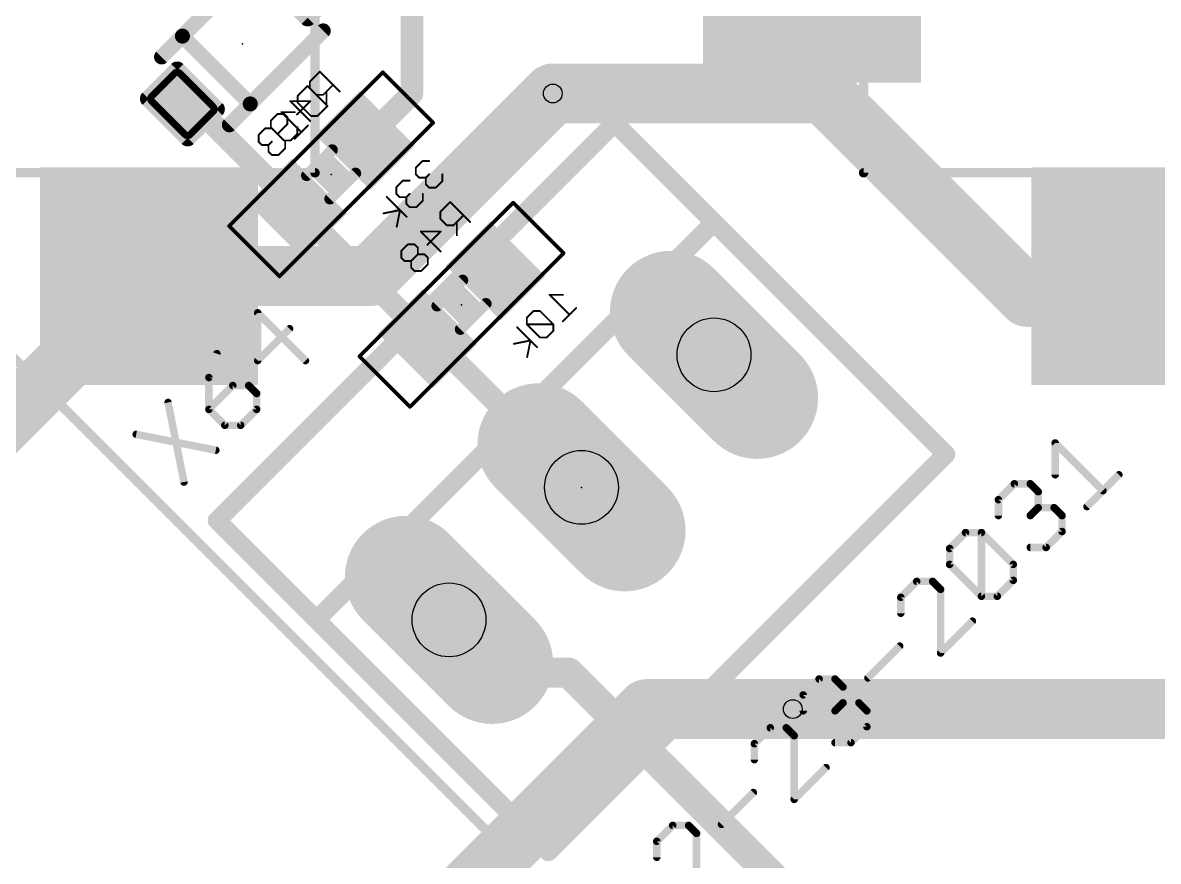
# Model space of a CAD drawing. Extents: x -76 to 580, y -41 to 95.
# Drawn here: x 352.59 to 367.98, y 9.11 to 20.48 of the extents above; entities that cross this region are included whole.
import ezdxf

# ---------------------------------------------------------------- set-up
doc = ezdxf.new("R2010")
doc.units = 0
for name, color, linetype in [('1', 22, 'CONTINUOUS'), ('16', 175, 'CONTINUOUS'), ('17', 82, 'CONTINUOUS'), ('18', 82, 'CONTINUOUS'), ('21', 32, 'CONTINUOUS'), ('23', 7, 'CONTINUOUS'), ('24', 7, 'CONTINUOUS'), ('25', 253, 'CONTINUOUS'), ('26', 253, 'CONTINUOUS'), ('27', 253, 'CONTINUOUS'), ('28', 253, 'CONTINUOUS'), ('29', 253, 'CONTINUOUS'), ('30', 253, 'CONTINUOUS'), ('31', 253, 'CONTINUOUS'), ('32', 253, 'CONTINUOUS'), ('36', 253, 'CONTINUOUS'), ('40', 175, 'CONTINUOUS'), ('44', 253, 'CONTINUOUS'), ('51', 53, 'CONTINUOUS'), ('52', 253, 'CONTINUOUS')]:
    doc.layers.add(name, color=color, linetype=linetype)

# ---------------------------------------------------------------- blocks, each defined once
blk = doc.blocks.new('RECT100800X132800R30')
at = {"const_width": 0.0945}
blk.add_lwpolyline([(0.2677, -0.3205), (0.2677, 0.3205, 0.4142), (0.2205, 0.3678), (-0.2205, 0.3678, 0.4142), (-0.2677, 0.3205), (-0.2677, -0.3205, 0.4142), (-0.2205, -0.3678), (0.2205, -0.3678, 0.4142)], format="xyb", close=True, dxfattribs=at)
blk.add_solid([(-0.2441, -0.3441), (0.2441, -0.3441), (-0.2441, 0.3441), (0.2441, 0.3441)])
blk = doc.blocks.new('RECT125184X157184R30')
at = {"const_width": 0.1174}
blk.add_lwpolyline([(0.3325, -0.3738), (0.3325, 0.3738, 0.4142), (0.2738, 0.4325), (-0.2738, 0.4325, 0.4142), (-0.3325, 0.3738), (-0.3325, -0.3738, 0.4142), (-0.2738, -0.4325), (0.2738, -0.4325, 0.4142)], format="xyb", close=True, dxfattribs=at)
blk.add_solid([(-0.2992, -0.3992), (0.2992, -0.3992), (-0.2992, 0.3992), (0.2992, 0.3992)])
blk = doc.blocks.new('RECT')
blk.add_solid([(-0.5, -0.5), (0.5, -0.5), (-0.5, 0.5), (0.5, 0.5)])
blk = doc.blocks.new('LONGP100')
at = {"const_width": 1}
blk.add_lwpolyline([(-0.5, 0), (0.5, 0)], dxfattribs=at)
at = {"const_width": 0.5}
for points in [[(-0.5, 0.25, 1), (-0.5, -0.25)], [(0.5, -0.25, 1), (0.5, 0.25)]]:
    blk.add_lwpolyline(points, format="xyb", dxfattribs=at)
blk = doc.blocks.new('ROUNDV')
at = {"const_width": 0.5}
blk.add_lwpolyline([(0, -0.25, 1), (0, 0.25, 1), (0, -0.25)], format="xyb", dxfattribs=at)

msp = doc.modelspace()

# ---------------------------------------------------------------- linework, layer by layer
at = {"layer": '1', "const_width": 0.8128}
for points in [[(359.7759, 19.5161), (357.3009, 17.0411)], [(354.3034, 17.0135), (351.927, 14.6371)], [(357.3009, 17.0411), (354.3034, 17.0411)], [(354.3034, 17.0411), (354.3034, 17.0135)], [(361.0487, 11.1723), (356.4525, 6.5761)], [(363.0286, 11.1723), (361.0487, 11.1723)]]:
    msp.add_lwpolyline(points, dxfattribs=at)
at = {"layer": '1', "const_width": 0.4064}
for points in [[(359.9196, 19.3725, 1), (359.6322, 19.6598)], [(354.3034, 17.2443, 1), (354.3034, 16.8379)], [(354.5066, 17.0411, 1), (354.1002, 17.0411)], [(354.4471, 16.8698, 1), (354.1597, 17.1571)], [(357.3009, 16.8379, 1), (357.3009, 17.2443)], [(357.1572, 17.1848, 1), (357.4446, 16.8974)], [(354.1002, 17.0135, 1), (354.5066, 17.0135)], [(361.0487, 11.3755, 1), (361.0487, 10.9691)], [(361.1924, 11.0286, 1), (360.905, 11.316)], [(363.0286, 10.9691, 1), (363.0286, 11.3755)]]:
    msp.add_lwpolyline(points, format="xyb", dxfattribs=at)
at = {"layer": '16'}
for points, const_width in [([(357.8667, 19.5161), (357.8667, 21.8496)], 0.3048), ([(363.4529, 19.5161), (359.7759, 19.5161)], 0.8128), ([(366.2106, 16.7584), (363.4529, 19.5161)], 0.8128), ([(357.2303, 18.8798), (357.8667, 19.5161)], 0.3048), ([(354.8969, 19.3747), (354.7555, 19.3747)], 0.3048), ([(356.3111, 17.9605), (354.8969, 19.3747)], 0.3048), ([(358.0789, 16.1927), (356.3111, 17.9605)], 0.3048), ([(370.1704, 16.7584), (366.2106, 16.7584)], 0.8128), ([(358.1496, 16.1927), (358.0789, 16.1927)], 0.3048), ([(360.1648, 14.1775), (358.1496, 16.1927)], 0.3048), ([(358.5668, 12.3814), (358.3688, 12.3814)], 0.4064), ([(359.281, 11.6673), (358.5668, 12.3814)], 0.4064), ([(359.9881, 11.6673), (359.281, 11.6673)], 0.4064), ([(365.7156, 5.9397), (359.9881, 11.6673)], 0.4064), ([(368.9683, 11.1723), (363.0286, 11.1723)], 0.8128)]:
    msp.add_lwpolyline(points, dxfattribs=dict(at, const_width=const_width))
for points, const_width in [([(359.7759, 19.7193, 1), (359.7759, 19.3129)], 0.4064), ([(363.5966, 19.6598, 1), (363.3092, 19.3725)], 0.4064), ([(363.4529, 19.3129, 1), (363.4529, 19.7193)], 0.4064), ([(357.7905, 19.5161, 1), (357.9429, 19.5161)], 0.1524), ([(357.9206, 19.4623, 1), (357.8129, 19.57)], 0.1524), ([(354.7555, 19.4509, 1), (354.7555, 19.2985)], 0.1524), ([(354.9508, 19.4286, 1), (354.843, 19.3208)], 0.1524), ([(354.8969, 19.2985, 1), (354.8969, 19.4509)], 0.1524), ([(357.1765, 18.9336, 1), (357.2842, 18.8259)], 0.1524), ([(356.365, 18.0144, 1), (356.2572, 17.9066)], 0.1524), ([(356.2572, 17.9066, 1), (356.365, 18.0144)], 0.1524), ([(366.2106, 16.9616, 1), (366.2106, 16.5552)], 0.4064), ([(366.0669, 16.6147, 1), (366.3543, 16.9021)], 0.4064), ([(358.0789, 16.2689, 1), (358.0789, 16.1165)], 0.1524), ([(358.025, 16.1389, 1), (358.1328, 16.2466)], 0.1524), ([(358.2035, 16.2466, 1), (358.0957, 16.1389)], 0.1524), ([(358.1496, 16.1165, 1), (358.1496, 16.2689)], 0.1524), ([(360.111, 14.1236, 1), (360.2187, 14.2314)], 0.1524), ([(358.3688, 12.483, 1), (358.3688, 12.2798)], 0.2032), ([(358.6386, 12.4533, 1), (358.4949, 12.3096)], 0.2032), ([(358.5668, 12.2798, 1), (358.5668, 12.483)], 0.2032), ([(359.281, 11.7689, 1), (359.281, 11.5657)], 0.2032), ([(360.0599, 11.7391, 1), (359.9162, 11.5954)], 0.2032), ([(359.9881, 11.5657, 1), (359.9881, 11.7689)], 0.2032), ([(359.2091, 11.5954, 1), (359.3528, 11.7391)], 0.2032), ([(363.0286, 11.3755, 1), (363.0286, 10.9691)], 0.4064)]:
    msp.add_lwpolyline(points, format="xyb", dxfattribs=dict(at, const_width=const_width))
at = {"layer": '21', "const_width": 0.254}
for points in [[(355.2257, 13.7285), (360.6139, 19.1166)], [(360.6139, 19.1166), (361.9609, 17.7696)], [(356.5727, 12.3814), (361.9609, 17.7696)], [(361.9609, 17.7696), (365.104, 14.6265)], [(365.104, 14.6265), (359.7158, 9.2383)], [(356.5727, 12.3814), (355.2257, 13.7285)], [(359.7158, 9.2383), (356.5727, 12.3814)]]:
    msp.add_lwpolyline(points, dxfattribs=at)
at = {"layer": '21', "const_width": 0.127}
for points in [[(360.6588, 19.1615, 1), (360.5689, 19.0717)], [(360.6588, 19.0717, 1), (360.5689, 19.1615)], [(362.0058, 17.8145, 1), (361.916, 17.7247)], [(362.0058, 17.7247, 1), (361.916, 17.8145)], [(361.916, 17.7247, 1), (362.0058, 17.8145)], [(365.1489, 14.5816, 1), (365.0591, 14.6714)], [(365.0591, 14.5816, 1), (365.1489, 14.6714)], [(355.2706, 13.7734, 1), (355.1808, 13.6836)], [(355.1808, 13.7734, 1), (355.2706, 13.6836)], [(356.6176, 12.4263, 1), (356.5278, 12.3365)], [(356.5278, 12.4263, 1), (356.6176, 12.3365)], [(356.5278, 12.3365, 1), (356.6176, 12.4263)], [(359.6709, 9.2832, 1), (359.7607, 9.1934)], [(359.6709, 9.1934, 1), (359.7607, 9.2832)]]:
    msp.add_lwpolyline(points, format="xyb", dxfattribs=at)
at = {"layer": '23'}
msp.add_point((360.1648, 14.1775), dxfattribs=at)
at = {"layer": '24'}
for p in [(355.5686, 20.1879), (356.7707, 18.4201), (358.5385, 16.6524)]:
    msp.add_point(p, dxfattribs=at)
at = {"layer": '25', "const_width": 0.1016}
for points in [[(356.4233, 15.8959), (355.7761, 16.543)], [(355.7761, 16.543), (355.7761, 15.8959)], [(355.7761, 15.8959), (356.2076, 16.3273)], [(355.2225, 15.9894), (355.1146, 15.6658)], [(355.1146, 15.6658), (355.1146, 15.2344)], [(355.4382, 15.558), (355.1146, 15.2344)], [(355.6539, 15.558), (355.4382, 15.558)], [(355.7618, 15.4501), (355.6539, 15.558)], [(355.7618, 15.2344), (355.7618, 15.4501)], [(354.561, 15.3279), (354.7767, 14.2493)], [(355.1146, 15.2344), (355.3303, 15.0187)], [(355.546, 15.0187), (355.7618, 15.2344)], [(354.1295, 14.8965), (355.2081, 14.6808)], [(355.3303, 15.0187), (355.546, 15.0187)]]:
    msp.add_lwpolyline(points, dxfattribs=at)
at = {"layer": '25', "const_width": 0.0508}
for points in [[(355.8015, 16.543, 1), (355.7507, 16.543)], [(355.7941, 16.561, 1), (355.7582, 16.5251)], [(356.2255, 16.3094, 1), (356.1896, 16.3453)], [(355.2466, 15.9814, 1), (355.1984, 15.9974)], [(355.7507, 15.8959, 1), (355.8015, 15.8959)], [(355.7582, 15.9139, 1), (355.7941, 15.878)], [(356.4053, 15.878, 1), (356.4412, 15.9139)], [(355.14, 15.6658, 1), (355.0892, 15.6658)], [(355.0905, 15.6739, 1), (355.1387, 15.6578)], [(355.4382, 15.5834, 1), (355.4382, 15.5326)], [(355.4562, 15.54, 1), (355.4202, 15.5759)], [(355.6719, 15.5759, 1), (355.6359, 15.54)], [(355.6539, 15.5326, 1), (355.6539, 15.5834)], [(355.7872, 15.4501, 1), (355.7364, 15.4501)], [(355.7438, 15.4322, 1), (355.7797, 15.4681)], [(354.5859, 15.3329, 1), (354.5361, 15.3229)], [(355.1326, 15.2524, 1), (355.0967, 15.2164)], [(355.0967, 15.2524, 1), (355.1326, 15.2164)], [(355.0892, 15.2344, 1), (355.14, 15.2344)], [(355.7364, 15.2344, 1), (355.7872, 15.2344)], [(355.7797, 15.2164, 1), (355.7438, 15.2524)], [(354.1345, 14.9214, 1), (354.1246, 14.8716)], [(355.3303, 15.0441, 1), (355.3303, 14.9933)], [(355.3124, 15.0007, 1), (355.3483, 15.0367)], [(355.5281, 15.0367, 1), (355.564, 15.0007)], [(355.546, 14.9933, 1), (355.546, 15.0441)], [(355.2031, 14.6558, 1), (355.2131, 14.7057)], [(354.7518, 14.2443, 1), (354.8016, 14.2543)]]:
    msp.add_lwpolyline(points, format="xyb", dxfattribs=at)
at = {"layer": '26', "const_width": 0.0254}
for points in [[(356.6178, 19.8123), (356.483, 19.6775)], [(356.8875, 19.5427), (356.6178, 19.8123)], [(356.3172, 19.4821), (356.452, 19.6169)], [(356.452, 19.6169), (356.7217, 19.3473)], [(356.483, 19.6775), (356.483, 19.5876)], [(356.483, 19.5876), (356.5729, 19.4977)], [(356.6628, 19.4977), (356.7976, 19.6325)], [(356.7077, 19.5427), (356.7077, 19.3629)], [(356.4881, 19.1432), (356.2184, 19.4129)], [(356.2184, 19.4129), (356.4881, 19.4129)], [(356.4881, 19.4129), (356.3083, 19.2331)], [(356.3172, 19.3922), (356.3172, 19.4821)], [(356.497, 19.2125), (356.3172, 19.3922)], [(356.5729, 19.4977), (356.6628, 19.4977)], [(355.9538, 19.1483), (356.0437, 19.2381)], [(356.0437, 19.2381), (356.1336, 19.2381)], [(356.2773, 19.2625), (356.0976, 19.2625)], [(356.0976, 19.2625), (356.3672, 18.9928)], [(356.1336, 19.2381), (356.1785, 19.1932)], [(356.7217, 19.3473), (356.5869, 19.2125)], [(355.9538, 19.0584), (355.9538, 19.1483)], [(356.1785, 19.1033), (356.0437, 18.9685)], [(356.1785, 19.1932), (356.1785, 19.1033)], [(356.4571, 19.0827), (356.2773, 18.9029)], [(356.5869, 19.2125), (356.497, 19.2125)], [(355.8779, 19.0428), (355.788, 18.9529)], [(355.788, 18.9529), (355.788, 18.863)], [(355.9678, 19.0428), (355.8779, 19.0428)], [(356.1336, 18.8786), (355.9538, 19.0584)], [(356.3133, 18.9685), (356.2235, 18.8786)], [(356.3133, 19.0584), (356.3133, 18.9685)], [(355.788, 18.863), (355.833, 18.8181)], [(355.833, 18.8181), (355.9228, 18.8181)], [(355.9228, 18.8181), (355.9678, 18.863)], [(355.9228, 18.8181), (355.9228, 18.7282)], [(356.0577, 18.6833), (356.1475, 18.7731)], [(356.2235, 18.8786), (356.1336, 18.8786)], [(356.1475, 18.7731), (356.1475, 18.863)], [(355.9228, 18.7282), (355.9678, 18.6833)], [(355.9678, 18.6833), (356.0577, 18.6833)], [(358.3856, 18.0445), (358.2508, 17.9097)], [(358.6552, 17.7749), (358.3856, 18.0445)], [(358.2508, 17.9097), (358.2508, 17.8198)], [(358.4305, 17.73), (358.5654, 17.8648)], [(358.2508, 17.8198), (358.3407, 17.73)], [(358.3407, 17.73), (358.4305, 17.73)], [(358.4755, 17.7749), (358.4755, 17.5951)], [(358.2558, 17.3755), (357.9862, 17.6451)], [(357.9862, 17.6451), (358.2558, 17.6451)], [(358.2558, 17.6451), (358.0761, 17.4653)], [(357.8115, 17.4704), (357.7216, 17.3805)], [(357.7216, 17.3805), (357.7216, 17.2906)], [(357.9013, 17.4704), (357.8115, 17.4704)], [(357.9463, 17.4254), (357.9013, 17.4704)], [(357.9463, 17.3356), (357.9463, 17.4254)], [(357.7216, 17.2906), (357.7665, 17.2457)], [(357.7665, 17.2457), (357.8564, 17.2457)], [(357.9463, 17.3356), (357.8564, 17.2457)], [(357.8564, 17.2457), (357.8564, 17.1558)], [(358.0362, 17.3356), (357.9463, 17.3356)], [(358.0811, 17.2906), (358.0362, 17.3356)], [(358.0811, 17.2007), (358.0811, 17.2906)], [(357.8564, 17.1558), (357.9013, 17.1109)], [(357.9013, 17.1109), (357.9912, 17.1109)], [(357.9912, 17.1109), (358.0811, 17.2007)]]:
    msp.add_lwpolyline(points, dxfattribs=at)
at = {"layer": '26', "const_width": 0.0127}
for points in [[(356.6223, 19.8168, 1), (356.6133, 19.8078)], [(356.6223, 19.8078, 1), (356.6133, 19.8168)], [(356.4565, 19.6214, 1), (356.4475, 19.6124)], [(356.4565, 19.6124, 1), (356.4475, 19.6214)], [(356.4894, 19.6775, 1), (356.4767, 19.6775)], [(356.4785, 19.682, 1), (356.4875, 19.673)], [(356.4875, 19.5921, 1), (356.4785, 19.5831)], [(356.4767, 19.5876, 1), (356.4894, 19.5876)], [(356.7141, 19.5427, 1), (356.7014, 19.5427)], [(356.8021, 19.628, 1), (356.7931, 19.637)], [(356.883, 19.5382, 1), (356.892, 19.5472)], [(356.2229, 19.4174, 1), (356.2139, 19.4084)], [(356.2184, 19.4192, 1), (356.2184, 19.4065)], [(356.3127, 19.4866, 1), (356.3217, 19.4776)], [(356.3217, 19.3967, 1), (356.3127, 19.3877)], [(356.3236, 19.4821, 1), (356.3109, 19.4821)], [(356.3109, 19.3922, 1), (356.3236, 19.3922)], [(356.4925, 19.4084, 1), (356.4836, 19.4174)], [(356.4881, 19.4065, 1), (356.4881, 19.4192)], [(356.5729, 19.5041, 1), (356.5729, 19.4914)], [(356.5684, 19.4932, 1), (356.5774, 19.5022)], [(356.6583, 19.5022, 1), (356.6673, 19.4932)], [(356.6628, 19.4914, 1), (356.6628, 19.5041)], [(356.0437, 19.2445, 1), (356.0437, 19.2318)], [(356.0482, 19.2337, 1), (356.0392, 19.2426)], [(356.0976, 19.2688, 1), (356.0976, 19.2561)], [(356.102, 19.2669, 1), (356.0931, 19.258)], [(356.1381, 19.2426, 1), (356.1291, 19.2337)], [(356.1336, 19.2318, 1), (356.1336, 19.2445)], [(356.2773, 19.2561, 1), (356.2773, 19.2688)], [(356.3038, 19.2376, 1), (356.3128, 19.2286)], [(356.7014, 19.3629, 1), (356.7141, 19.3629)], [(356.7262, 19.3428, 1), (356.7172, 19.3518)], [(356.7172, 19.3428, 1), (356.7262, 19.3518)], [(355.9602, 19.1483, 1), (355.9475, 19.1483)], [(355.9493, 19.1528, 1), (355.9583, 19.1438)], [(356.1849, 19.1932, 1), (356.1722, 19.1932)], [(356.1722, 19.1033, 1), (356.1849, 19.1033)], [(356.174, 19.1887, 1), (356.183, 19.1977)], [(356.183, 19.0988, 1), (356.174, 19.1078)], [(356.4616, 19.0782, 1), (356.4526, 19.0872)], [(356.4836, 19.1387, 1), (356.4925, 19.1477)], [(356.497, 19.2188, 1), (356.497, 19.2061)], [(356.4925, 19.208, 1), (356.5015, 19.217)], [(356.5824, 19.217, 1), (356.5913, 19.208)], [(356.5869, 19.2061, 1), (356.5869, 19.2188)], [(355.7835, 18.9574, 1), (355.7925, 18.9484)], [(355.7944, 18.9529, 1), (355.7817, 18.9529)], [(355.8779, 19.0491, 1), (355.8779, 19.0364)], [(355.8824, 19.0383, 1), (355.8734, 19.0473)], [(355.9583, 19.0629, 1), (355.9493, 19.0539)], [(355.9475, 19.0584, 1), (355.9602, 19.0584)], [(355.9678, 19.0364, 1), (355.9678, 19.0491)], [(356.0392, 18.973, 1), (356.0482, 18.964)], [(356.3197, 19.0584, 1), (356.307, 19.0584)], [(356.307, 18.9685, 1), (356.3197, 18.9685)], [(356.3178, 18.964, 1), (356.3088, 18.973)], [(356.3627, 18.9883, 1), (356.3717, 18.9973)], [(355.7925, 18.8675, 1), (355.7835, 18.8585)], [(355.7817, 18.863, 1), (355.7944, 18.863)], [(355.833, 18.8244, 1), (355.833, 18.8117)], [(355.8285, 18.8136, 1), (355.8374, 18.8226)], [(355.9292, 18.8181, 1), (355.9165, 18.8181)], [(355.9183, 18.8226, 1), (355.9273, 18.8136)], [(355.9228, 18.8117, 1), (355.9228, 18.8244)], [(355.9723, 18.8585, 1), (355.9633, 18.8675)], [(356.1336, 18.885, 1), (356.1336, 18.8723)], [(356.1291, 18.8741, 1), (356.1381, 18.8831)], [(356.1539, 18.863, 1), (356.1412, 18.863)], [(356.1412, 18.7731, 1), (356.1539, 18.7731)], [(356.152, 18.7687, 1), (356.143, 18.7776)], [(356.219, 18.8831, 1), (356.2279, 18.8741)], [(356.2235, 18.8723, 1), (356.2235, 18.885)], [(356.2728, 18.9074, 1), (356.2818, 18.8984)], [(355.9273, 18.7327, 1), (355.9183, 18.7237)], [(355.9165, 18.7282, 1), (355.9292, 18.7282)], [(355.9678, 18.6896, 1), (355.9678, 18.6769)], [(355.9633, 18.6788, 1), (355.9723, 18.6878)], [(356.0532, 18.6878, 1), (356.0621, 18.6788)], [(356.0577, 18.6769, 1), (356.0577, 18.6896)], [(358.3901, 18.049, 1), (358.3811, 18.04)], [(358.3901, 18.04, 1), (358.3811, 18.049)], [(358.2571, 17.9097, 1), (358.2444, 17.9097)], [(358.2463, 17.9142, 1), (358.2553, 17.9052)], [(358.5699, 17.8603, 1), (358.5609, 17.8693)], [(358.2444, 17.8198, 1), (358.2571, 17.8198)], [(358.2553, 17.8243, 1), (358.2463, 17.8153)], [(358.3407, 17.7363, 1), (358.3407, 17.7236)], [(358.3362, 17.7255, 1), (358.3452, 17.7344)], [(358.4261, 17.7344, 1), (358.435, 17.7255)], [(358.4305, 17.7236, 1), (358.4305, 17.7363)], [(358.4818, 17.7749, 1), (358.4691, 17.7749)], [(358.6507, 17.7704, 1), (358.6597, 17.7794)], [(357.9907, 17.6496, 1), (357.9817, 17.6406)], [(357.9862, 17.6515, 1), (357.9862, 17.6388)], [(358.2603, 17.6406, 1), (358.2513, 17.6496)], [(358.2558, 17.6388, 1), (358.2558, 17.6515)], [(358.4691, 17.5951, 1), (358.4818, 17.5951)], [(357.7279, 17.3805, 1), (357.7152, 17.3805)], [(357.8115, 17.4767, 1), (357.8115, 17.464)], [(357.8159, 17.4659, 1), (357.807, 17.4749)], [(357.9058, 17.4749, 1), (357.8968, 17.4659)], [(357.9013, 17.464, 1), (357.9013, 17.4767)], [(357.9526, 17.4254, 1), (357.9399, 17.4254)], [(357.9418, 17.4209, 1), (357.9508, 17.4299)], [(358.0716, 17.4698, 1), (358.0805, 17.4609)], [(357.7152, 17.2906, 1), (357.7279, 17.2906)], [(357.7171, 17.385, 1), (357.7261, 17.376)], [(357.7261, 17.2951, 1), (357.7171, 17.2861)], [(357.7665, 17.252, 1), (357.7665, 17.2393)], [(357.762, 17.2412, 1), (357.771, 17.2502)], [(357.8627, 17.2457, 1), (357.85, 17.2457)], [(357.8519, 17.2502, 1), (357.8609, 17.2412)], [(357.8564, 17.2393, 1), (357.8564, 17.252)], [(357.9463, 17.3419, 1), (357.9463, 17.3292)], [(357.9399, 17.3356, 1), (357.9526, 17.3356)], [(357.9508, 17.3311, 1), (357.9418, 17.34)], [(358.0406, 17.34, 1), (358.0317, 17.3311)], [(358.0362, 17.3292, 1), (358.0362, 17.3419)], [(358.0874, 17.2906, 1), (358.0747, 17.2906)], [(358.0766, 17.2861, 1), (358.0856, 17.2951)], [(358.2513, 17.371, 1), (358.2603, 17.38)], [(357.8609, 17.1603, 1), (357.8519, 17.1513)], [(357.85, 17.1558, 1), (357.8627, 17.1558)], [(357.9013, 17.1172, 1), (357.9013, 17.1045)], [(357.8968, 17.1064, 1), (357.9058, 17.1154)], [(357.9867, 17.1154, 1), (357.9957, 17.1064)], [(357.9912, 17.1045, 1), (357.9912, 17.1172)], [(358.0747, 17.2007, 1), (358.0874, 17.2007)], [(358.0856, 17.1963, 1), (358.0766, 17.2052)]]:
    msp.add_lwpolyline(points, format="xyb", dxfattribs=at)
at = {"layer": '27', "const_width": 0.1016}
for points in [[(366.585, 14.3482), (366.585, 14.7796)], [(366.585, 14.7796), (367.2322, 14.1324)], [(367.0164, 13.9167), (367.4479, 14.3482)], [(365.8157, 14.0102), (366.0314, 14.2259)], [(366.0314, 14.2259), (366.2471, 14.2259)], [(366.2471, 14.2259), (366.3549, 14.1181)], [(366.3549, 14.1181), (366.3549, 13.9024)], [(365.8157, 13.7945), (365.8157, 14.0102)], [(366.3549, 13.9024), (366.2471, 13.7945)], [(366.3549, 13.9024), (366.5706, 13.9024)], [(366.5706, 13.9024), (366.6785, 13.7945)], [(366.6785, 13.7945), (366.6785, 13.5788)], [(365.1542, 13.3487), (365.3699, 13.5644)], [(365.3699, 13.5644), (365.5856, 13.5644)], [(365.5856, 13.5644), (366.017, 13.133)], [(365.5856, 12.7016), (365.5856, 13.5644)], [(366.6785, 13.5788), (366.4628, 13.3631)], [(365.1542, 13.133), (365.1542, 13.3487)], [(366.4628, 13.3631), (366.2471, 13.3631)], [(365.5856, 12.7016), (365.1542, 13.133)], [(366.017, 13.133), (366.017, 12.9173)], [(364.7084, 12.9029), (364.4926, 12.6872)], [(364.9241, 12.9029), (364.7084, 12.9029)], [(365.0319, 12.795), (364.9241, 12.9029)], [(366.017, 12.9173), (365.8013, 12.7016)], [(365.0319, 11.9322), (365.0319, 12.795)], [(364.4926, 12.6872), (364.4926, 12.4715)], [(365.8013, 12.7016), (365.5856, 12.7016)], [(365.4633, 12.3636), (365.0319, 11.9322)], [(364.0468, 11.5943), (364.4783, 12.0257)], [(363.1696, 11.3642), (363.3853, 11.5799)], [(363.3853, 11.5799), (363.601, 11.5799)], [(363.601, 11.5799), (363.7089, 11.472)], [(363.1696, 11.1485), (363.1696, 11.3642)], [(363.7089, 11.472), (363.7089, 11.2563)], [(363.7089, 11.2563), (363.601, 11.1485)], [(363.7089, 11.2563), (363.9246, 11.2563)], [(363.9246, 11.2563), (364.0325, 11.1485)], [(364.0325, 11.1485), (364.0325, 10.9328)], [(362.7238, 10.9184), (362.5081, 10.7027)], [(362.9395, 10.9184), (362.7238, 10.9184)], [(363.0474, 10.8105), (362.9395, 10.9184)], [(364.0325, 10.9328), (363.8168, 10.717)], [(363.0474, 9.9477), (363.0474, 10.8105)], [(362.5081, 10.7027), (362.5081, 10.487)], [(363.8168, 10.717), (363.601, 10.717)], [(363.4788, 10.3791), (363.0474, 9.9477)], [(362.0623, 9.6097), (362.4937, 10.0412)], [(361.4008, 9.5954), (361.1851, 9.3796)], [(361.6165, 9.5954), (361.4008, 9.5954)], [(361.7244, 9.4875), (361.6165, 9.5954)], [(361.1851, 9.3796), (361.1851, 9.1639)], [(361.7244, 8.6247), (361.7244, 9.4875)]]:
    msp.add_lwpolyline(points, dxfattribs=at)
at = {"layer": '27', "const_width": 0.0508}
for points in [[(366.6104, 14.7796, 1), (366.5596, 14.7796)], [(366.603, 14.7975, 1), (366.5671, 14.7616)], [(366.5596, 14.3482, 1), (366.6104, 14.3482)], [(367.4658, 14.3302, 1), (367.4299, 14.3661)], [(366.0314, 14.2513, 1), (366.0314, 14.2005)], [(366.0493, 14.208, 1), (366.0134, 14.2439)], [(366.265, 14.2439, 1), (366.2291, 14.208)], [(366.2471, 14.2005, 1), (366.2471, 14.2513)], [(366.3803, 14.1181, 1), (366.3295, 14.1181)], [(366.337, 14.1001, 1), (366.3729, 14.136)], [(367.2142, 14.1145, 1), (367.2501, 14.1504)], [(365.7977, 14.0282, 1), (365.8336, 13.9922)], [(365.8411, 14.0102, 1), (365.7903, 14.0102)], [(366.3549, 13.9278, 1), (366.3549, 13.877)], [(366.3295, 13.9024, 1), (366.3803, 13.9024)], [(366.3729, 13.8844, 1), (366.337, 13.9203)], [(366.5886, 13.9203, 1), (366.5527, 13.8844)], [(366.5706, 13.877, 1), (366.5706, 13.9278)], [(366.9985, 13.9347, 1), (367.0344, 13.8988)], [(365.7903, 13.7945, 1), (365.8411, 13.7945)], [(366.2291, 13.8125, 1), (366.265, 13.7765)], [(366.7039, 13.7945, 1), (366.6531, 13.7945)], [(366.6605, 13.7765, 1), (366.6965, 13.8125)], [(365.3699, 13.5898, 1), (365.3699, 13.539)], [(365.3878, 13.5464, 1), (365.3519, 13.5824)], [(365.6035, 13.5824, 1), (365.5676, 13.5464)], [(365.611, 13.5644, 1), (365.5602, 13.5644)], [(365.5856, 13.539, 1), (365.5856, 13.5898)], [(366.6531, 13.5788, 1), (366.7039, 13.5788)], [(366.6965, 13.5608, 1), (366.6605, 13.5967)], [(365.1362, 13.3667, 1), (365.1721, 13.3307)], [(365.1795, 13.3487, 1), (365.1288, 13.3487)], [(366.2471, 13.3885, 1), (366.2471, 13.3377)], [(366.4448, 13.381, 1), (366.4808, 13.3451)], [(366.4628, 13.3377, 1), (366.4628, 13.3885)], [(365.1721, 13.1509, 1), (365.1362, 13.115)], [(365.1288, 13.133, 1), (365.1796, 13.133)], [(366.0424, 13.133, 1), (365.9916, 13.133)], [(365.999, 13.115, 1), (366.035, 13.1509)], [(364.7084, 12.9283, 1), (364.7084, 12.8775)], [(364.7263, 12.8849, 1), (364.6904, 12.9209)], [(364.942, 12.9209, 1), (364.9061, 12.8849)], [(364.9241, 12.8775, 1), (364.9241, 12.9283)], [(365.9916, 12.9173, 1), (366.0424, 12.9173)], [(366.035, 12.8993, 1), (365.999, 12.9352)], [(365.0573, 12.795, 1), (365.0065, 12.795)], [(365.014, 12.7771, 1), (365.0499, 12.813)], [(364.518, 12.6872, 1), (364.4672, 12.6872)], [(364.4747, 12.7052, 1), (364.5106, 12.6692)], [(365.5856, 12.727, 1), (365.5856, 12.6762)], [(365.5602, 12.7016, 1), (365.611, 12.7016)], [(365.5676, 12.6836, 1), (365.6035, 12.7195)], [(365.7833, 12.7195, 1), (365.8192, 12.6836)], [(365.8013, 12.6762, 1), (365.8013, 12.727)], [(364.4672, 12.4715, 1), (364.518, 12.4715)], [(365.4813, 12.3457, 1), (365.4454, 12.3816)], [(364.4962, 12.0077, 1), (364.4603, 12.0436)], [(365.014, 11.9502, 1), (365.0499, 11.9142)], [(365.0065, 11.9322, 1), (365.0573, 11.9322)], [(363.3853, 11.6053, 1), (363.3853, 11.5545)], [(363.4033, 11.5619, 1), (363.3674, 11.5978)], [(363.619, 11.5978, 1), (363.5831, 11.5619)], [(363.601, 11.5545, 1), (363.601, 11.6053)], [(364.0289, 11.6122, 1), (364.0648, 11.5763)], [(363.195, 11.3642, 1), (363.1442, 11.3642)], [(363.1517, 11.3821, 1), (363.1876, 11.3462)], [(363.7343, 11.472, 1), (363.6835, 11.472)], [(363.6909, 11.4541, 1), (363.7269, 11.49)], [(363.7089, 11.2817, 1), (363.7089, 11.2309)], [(363.6835, 11.2563, 1), (363.7343, 11.2563)], [(363.7269, 11.2384, 1), (363.6909, 11.2743)], [(363.9426, 11.2743, 1), (363.9066, 11.2384)], [(363.9246, 11.2309, 1), (363.9246, 11.2817)], [(363.1442, 11.1485, 1), (363.195, 11.1485)], [(363.5831, 11.1664, 1), (363.619, 11.1305)], [(364.0579, 11.1485, 1), (364.0071, 11.1485)], [(364.0145, 11.1305, 1), (364.0504, 11.1664)], [(362.7238, 10.9438, 1), (362.7238, 10.893)], [(362.7418, 10.9004, 1), (362.7059, 10.9363)], [(362.9575, 10.9363, 1), (362.9216, 10.9004)], [(362.9395, 10.893, 1), (362.9395, 10.9438)], [(364.0071, 10.9328, 1), (364.0579, 10.9328)], [(364.0504, 10.9148, 1), (364.0145, 10.9507)], [(363.0728, 10.8105, 1), (363.022, 10.8105)], [(363.0294, 10.7926, 1), (363.0654, 10.8285)], [(362.5335, 10.7027, 1), (362.4827, 10.7027)], [(362.4902, 10.7206, 1), (362.5261, 10.6847)], [(363.601, 10.7424, 1), (363.601, 10.6916)], [(363.7988, 10.735, 1), (363.8347, 10.6991)], [(363.8168, 10.6916, 1), (363.8168, 10.7424)], [(362.4827, 10.4869, 1), (362.5335, 10.487)], [(363.4968, 10.3611, 1), (363.4608, 10.3971)], [(362.5117, 10.0232, 1), (362.4758, 10.0591)], [(363.0294, 9.9656, 1), (363.0654, 9.9297)], [(363.022, 9.9477, 1), (363.0728, 9.9477)], [(361.4008, 9.6208, 1), (361.4008, 9.57)], [(361.4188, 9.5774, 1), (361.3828, 9.6133)], [(361.6345, 9.6133, 1), (361.5986, 9.5774)], [(361.6165, 9.57, 1), (361.6165, 9.6208)], [(362.0444, 9.6277, 1), (362.0803, 9.5918)], [(361.2105, 9.3796, 1), (361.1597, 9.3796)], [(361.1671, 9.3976, 1), (361.2031, 9.3617)], [(361.7498, 9.4875, 1), (361.699, 9.4875)], [(361.7064, 9.4695, 1), (361.7423, 9.5055)], [(361.1597, 9.1639, 1), (361.2105, 9.1639)]]:
    msp.add_lwpolyline(points, format="xyb", dxfattribs=at)
at = {"layer": '28', "const_width": 0.0254}
for points in [[(358.0097, 18.5999), (357.9199, 18.51)], [(357.9199, 18.51), (357.9199, 18.4202)], [(358.0996, 18.5999), (358.0097, 18.5999)], [(357.7451, 18.3353), (357.6553, 18.2454)], [(357.835, 18.3353), (357.7451, 18.3353)], [(357.9199, 18.4202), (357.9648, 18.3752)], [(357.9648, 18.3752), (358.0547, 18.3752)], [(358.0547, 18.3752), (358.0996, 18.4202)], [(358.0547, 18.3752), (358.0547, 18.2853)], [(358.1895, 18.2404), (358.2794, 18.3303)], [(358.2794, 18.3303), (358.2794, 18.4202)], [(357.6553, 18.2454), (357.6553, 18.1556)], [(357.6553, 18.1556), (357.7002, 18.1106)], [(357.7901, 18.1106), (357.835, 18.1556)], [(358.0148, 18.0657), (358.0148, 18.1556)], [(358.0547, 18.2853), (358.0996, 18.2404)], [(358.0996, 18.2404), (358.1895, 18.2404)], [(357.7951, 17.846), (357.5255, 18.1157)], [(357.7002, 18.1106), (357.7901, 18.1106)], [(357.7901, 18.1106), (357.7901, 18.0207)], [(357.7901, 18.0207), (357.835, 17.9758)], [(357.9249, 17.9758), (358.0148, 18.0657)], [(357.7052, 17.9359), (357.4805, 17.891)], [(357.6603, 17.7112), (357.7052, 17.9359)], [(357.835, 17.9758), (357.9249, 17.9758)], [(359.9123, 16.7872), (359.7326, 16.7872)], [(359.7326, 16.7872), (360.0022, 16.5176)], [(359.5129, 16.5676), (359.423, 16.4777)], [(359.423, 16.4777), (359.423, 16.3878)], [(359.6028, 16.5675), (359.5129, 16.5676)], [(359.7825, 16.3878), (359.6028, 16.5675)], [(360.0921, 16.6075), (359.9123, 16.4277)], [(359.5629, 16.0782), (359.2932, 16.3479)], [(359.423, 16.3878), (359.6028, 16.208)], [(359.7825, 16.3878), (359.423, 16.3878)], [(359.7825, 16.2979), (359.7825, 16.3878)], [(359.473, 16.1681), (359.2483, 16.1232)], [(359.4281, 15.9434), (359.473, 16.1681)], [(359.6028, 16.208), (359.6927, 16.208)], [(359.6927, 16.208), (359.7825, 16.2979)]]:
    msp.add_lwpolyline(points, dxfattribs=at)
at = {"layer": '28', "const_width": 0.0127}
for points in [[(357.9262, 18.51, 1), (357.9135, 18.51)], [(357.9154, 18.5145, 1), (357.9243, 18.5056)], [(358.0097, 18.6063, 1), (358.0097, 18.5936)], [(358.0142, 18.5954, 1), (358.0052, 18.6044)], [(358.0996, 18.5936, 1), (358.0996, 18.6063)], [(357.7451, 18.3417, 1), (357.7451, 18.329)], [(357.7496, 18.3308, 1), (357.7406, 18.3398)], [(357.835, 18.329, 1), (357.835, 18.3417)], [(357.9243, 18.4247, 1), (357.9154, 18.4157)], [(357.9135, 18.4202, 1), (357.9262, 18.4202)], [(357.9648, 18.3816, 1), (357.9648, 18.3689)], [(357.9603, 18.3707, 1), (357.9693, 18.3797)], [(358.061, 18.3752, 1), (358.0483, 18.3752)], [(358.0502, 18.3797, 1), (358.0592, 18.3707)], [(358.0547, 18.3689, 1), (358.0547, 18.3816)], [(358.1041, 18.4157, 1), (358.0951, 18.4247)], [(358.2857, 18.4202, 1), (358.273, 18.4202)], [(358.273, 18.3303, 1), (358.2857, 18.3303)], [(358.2839, 18.3258, 1), (358.2749, 18.3348)], [(357.6616, 18.2454, 1), (357.6489, 18.2454)], [(357.6508, 18.2499, 1), (357.6597, 18.2409)], [(357.6597, 18.16, 1), (357.6508, 18.1511)], [(357.8395, 18.1511, 1), (357.8305, 18.1601)], [(358.0211, 18.1556, 1), (358.0084, 18.1556)], [(358.0483, 18.2853, 1), (358.061, 18.2853)], [(358.0592, 18.2898, 1), (358.0502, 18.2809)], [(358.0996, 18.2468, 1), (358.0996, 18.2341)], [(358.0951, 18.2359, 1), (358.1041, 18.2449)], [(358.185, 18.2449, 1), (358.194, 18.2359)], [(358.1895, 18.2341, 1), (358.1895, 18.2468)], [(357.53, 18.1201, 1), (357.521, 18.1112)], [(357.6489, 18.1556, 1), (357.6616, 18.1556)], [(357.7002, 18.117, 1), (357.7002, 18.1043)], [(357.6957, 18.1061, 1), (357.7047, 18.1151)], [(357.7964, 18.1106, 1), (357.7837, 18.1106)], [(357.7856, 18.1151, 1), (357.7946, 18.1061)], [(357.7946, 18.0252, 1), (357.7856, 18.0163)], [(357.7837, 18.0207, 1), (357.7964, 18.0207)], [(357.7901, 18.1043, 1), (357.7901, 18.117)], [(358.0084, 18.0657, 1), (358.0211, 18.0657)], [(358.0193, 18.0612, 1), (358.0103, 18.0702)], [(357.4793, 17.8972, 1), (357.4818, 17.8847)], [(357.7115, 17.9346, 1), (357.699, 17.9371)], [(357.7065, 17.9297, 1), (357.704, 17.9421)], [(357.7906, 17.8415, 1), (357.7996, 17.8505)], [(357.835, 17.9822, 1), (357.835, 17.9695)], [(357.8305, 17.9713, 1), (357.8395, 17.9803)], [(357.9204, 17.9803, 1), (357.9294, 17.9713)], [(357.9249, 17.9695, 1), (357.9249, 17.9822)], [(357.6541, 17.7124, 1), (357.6665, 17.71)], [(359.7326, 16.7936, 1), (359.7326, 16.7809)], [(359.7371, 16.7917, 1), (359.7281, 16.7827)], [(359.9123, 16.7809, 1), (359.9123, 16.7936)], [(359.4294, 16.4777, 1), (359.4167, 16.4777)], [(359.4185, 16.4822, 1), (359.4275, 16.4732)], [(359.5129, 16.5739, 1), (359.5129, 16.5612)], [(359.5174, 16.5631, 1), (359.5084, 16.572)], [(359.6073, 16.572, 1), (359.5983, 16.5631)], [(359.6028, 16.5612, 1), (359.6028, 16.5739)], [(359.9977, 16.5131, 1), (360.0067, 16.5221)], [(360.0966, 16.603, 1), (360.0876, 16.6119)], [(359.2977, 16.3524, 1), (359.2887, 16.3434)], [(359.4275, 16.3923, 1), (359.4185, 16.3833)], [(359.423, 16.3941, 1), (359.423, 16.3814)], [(359.4167, 16.3878, 1), (359.4294, 16.3878)], [(359.7889, 16.3878, 1), (359.7762, 16.3878)], [(359.778, 16.3833, 1), (359.787, 16.3923)], [(359.7825, 16.3814, 1), (359.7825, 16.3941)], [(359.9078, 16.4322, 1), (359.9168, 16.4232)], [(359.4792, 16.1669, 1), (359.4668, 16.1694)], [(359.4742, 16.1619, 1), (359.4718, 16.1743)], [(359.6028, 16.2144, 1), (359.6028, 16.2017)], [(359.5983, 16.2035, 1), (359.6073, 16.2125)], [(359.6882, 16.2125, 1), (359.6971, 16.2035)], [(359.6927, 16.2017, 1), (359.6927, 16.2144)], [(359.7762, 16.2979, 1), (359.7889, 16.2979)], [(359.787, 16.2934, 1), (359.778, 16.3024)], [(359.2471, 16.1294, 1), (359.2495, 16.117)], [(359.5584, 16.0738, 1), (359.5674, 16.0827)], [(359.4218, 15.9447, 1), (359.4343, 15.9422)]]:
    msp.add_lwpolyline(points, format="xyb", dxfattribs=at)
at = {"layer": '40', "const_width": 0.0508}
for points in [[(357.4708, 19.8032), (355.3876, 17.7201)], [(358.1538, 19.1202), (357.4708, 19.8032)], [(356.0707, 17.037), (358.1538, 19.1202)], [(359.2385, 18.0355), (357.1554, 15.9523)], [(359.9216, 17.3524), (359.2385, 18.0355)], [(355.3876, 17.7201), (356.0707, 17.037)], [(357.8385, 15.2693), (359.9216, 17.3524)], [(357.1554, 15.9523), (357.8385, 15.2693)]]:
    msp.add_lwpolyline(points, dxfattribs=at)
at = {"layer": '40', "const_width": 0.0254}
for points in [[(357.4797, 19.8122, 1), (357.4618, 19.7943)], [(357.4797, 19.7943, 1), (357.4618, 19.8122)], [(358.1628, 19.1112, 1), (358.1448, 19.1291)], [(358.1448, 19.1112, 1), (358.1628, 19.1291)], [(359.2475, 18.0444, 1), (359.2295, 18.0265)], [(359.2475, 18.0265, 1), (359.2295, 18.0444)], [(355.3966, 17.7291, 1), (355.3786, 17.7111)], [(355.3786, 17.7291, 1), (355.3966, 17.7111)], [(359.9306, 17.3434, 1), (359.9126, 17.3614)], [(359.9126, 17.3434, 1), (359.9306, 17.3614)], [(356.0617, 17.046, 1), (356.0797, 17.028)], [(356.0617, 17.028, 1), (356.0797, 17.046)], [(357.1644, 15.9613, 1), (357.1464, 15.9433)], [(357.1464, 15.9613, 1), (357.1644, 15.9433)], [(357.8295, 15.2782, 1), (357.8474, 15.2603)], [(357.8295, 15.2603, 1), (357.8474, 15.2782)]]:
    msp.add_lwpolyline(points, format="xyb", dxfattribs=at)
at = {"layer": '44'}
for centre, radius in [((359.7759, 19.5161), 0.127), ((361.9609, 15.9735), 0.5), ((360.1648, 14.1775), 0.5), ((358.3688, 12.3814), 0.5), ((363.0286, 11.1723), 0.127)]:
    msp.add_circle(centre, radius, dxfattribs=at)
at = {"layer": '51', "const_width": 0.127}
for points in [[(365.2207, 3.182), (334.108, 34.2947)], [(356.5534, 33.9411), (356.5534, 18.4411)], [(363.9884, 18.4411), (363.9884, 33.9411)], [(356.5534, 18.4411), (350.5534, 18.4411)], [(369.9884, 18.4411), (363.9884, 18.4411)]]:
    msp.add_lwpolyline(points, dxfattribs=at)
at = {"layer": '51', "const_width": 0.0635}
for points in [[(356.5216, 18.4411, 1), (356.5851, 18.4411)], [(356.5534, 18.4094, 1), (356.5534, 18.4729)], [(363.9884, 18.4729, 1), (363.9884, 18.4094)], [(363.9567, 18.4411, 1), (364.0202, 18.4411)]]:
    msp.add_lwpolyline(points, format="xyb", dxfattribs=at)
at = {"layer": '52'}
for points, const_width in [([(354.7555, 20.294), (355.7454, 21.2839)], 0.2032), ([(354.7555, 20.294), (355.7454, 21.2839)], 0.2032), ([(354.4726, 20.0111), (354.7555, 20.294)], 0.2032), ([(354.4726, 20.0111), (354.7555, 20.294)], 0.2032), ([(355.6747, 19.3747), (354.7555, 20.294)], 0.2032), ([(355.6747, 19.3747), (354.7555, 20.294)], 0.2032), ([(355.6747, 19.3747), (356.6647, 20.3647)], 0.2032), ([(355.6747, 19.3747), (356.6647, 20.3647)], 0.2032), ([(355.3919, 19.0919), (355.6747, 19.3747)], 0.2032), ([(355.3919, 19.0919), (355.6747, 19.3747)], 0.2032), ([(356.7856, 18.7518), (356.4391, 18.4053)], 0.1524), ([(356.7559, 18.0885), (357.1024, 18.435)], 0.1524), ([(358.5533, 16.984), (358.2069, 16.6375)], 0.1524), ([(358.5236, 16.3207), (358.8701, 16.6672)], 0.1524)]:
    msp.add_lwpolyline(points, dxfattribs=dict(at, const_width=const_width))
for points, const_width in [([(354.7914, 20.3299, 1), (354.7196, 20.258)], 0.1016), ([(354.7914, 20.3299, 1), (354.7196, 20.258)], 0.1016), ([(354.7196, 20.3299, 1), (354.7914, 20.258)], 0.1016), ([(354.7196, 20.3299, 1), (354.7914, 20.258)], 0.1016), ([(354.7914, 20.258, 1), (354.7196, 20.3299)], 0.1016), ([(354.7914, 20.258, 1), (354.7196, 20.3299)], 0.1016), ([(356.7006, 20.3288, 1), (356.6287, 20.4006)], 0.1016), ([(356.7006, 20.3288, 1), (356.6287, 20.4006)], 0.1016), ([(354.4367, 20.047, 1), (354.5086, 19.9752)], 0.1016), ([(354.4367, 20.047, 1), (354.5086, 19.9752)], 0.1016), ([(355.6388, 19.4106, 1), (355.7106, 19.3388)], 0.1016), ([(355.6388, 19.4106, 1), (355.7106, 19.3388)], 0.1016), ([(355.7106, 19.3388, 1), (355.6388, 19.4106)], 0.1016), ([(355.7106, 19.3388, 1), (355.6388, 19.4106)], 0.1016), ([(355.6388, 19.3388, 1), (355.7106, 19.4106)], 0.1016), ([(355.6388, 19.3388, 1), (355.7106, 19.4106)], 0.1016), ([(355.3559, 19.1278, 1), (355.4278, 19.056)], 0.1016), ([(355.3559, 19.1278, 1), (355.4278, 19.056)], 0.1016), ([(356.8125, 18.7248, 1), (356.7586, 18.7787)], 0.0762), ([(356.4122, 18.4322, 1), (356.466, 18.3783)], 0.0762), ([(357.1293, 18.408, 1), (357.0754, 18.4619)], 0.0762), ([(356.7289, 18.1154, 1), (356.7828, 18.0616)], 0.0762), ([(358.5803, 16.9571, 1), (358.5264, 17.0109)], 0.0762), ([(358.1799, 16.6645, 1), (358.2338, 16.6106)], 0.0762), ([(358.8971, 16.6403, 1), (358.8432, 16.6942)], 0.0762), ([(358.4967, 16.3477, 1), (358.5506, 16.2938)], 0.0762)]:
    msp.add_lwpolyline(points, format="xyb", dxfattribs=dict(at, const_width=const_width))

# ---------------------------------------------------------------- block references
at = {"layer": '1', "xscale": 2.8, "yscale": 2.8}
msp.add_blockref('RECT', (363.2884, 21.1411), dxfattribs=at)
at = {"layer": '1', "xscale": 2.8, "yscale": 2.8, "rotation": 90}
for p in [(354.3034, 17.0411), (367.7384, 17.0411)]:
    msp.add_blockref('RECT', p, dxfattribs=at)
at = {"layer": '16', "rotation": 45}
msp.add_blockref('RECT100800X132800R30', (354.7555, 19.3747), dxfattribs=at)
at = {"layer": '16', "xscale": 0.7, "yscale": 0.9, "rotation": 225}
for p in [(357.2303, 18.8798), (356.3111, 17.9605), (358.9981, 17.112), (358.0789, 16.1927)]:
    msp.add_blockref('RECT', p, dxfattribs=at)
at = {"layer": '17', "xscale": 1.5, "yscale": 1.5, "rotation": 135}
for p in [(361.9609, 15.9735), (361.9609, 15.9735), (360.1648, 14.1775), (360.1648, 14.1775), (358.3688, 12.3814), (358.3688, 12.3814)]:
    msp.add_blockref('LONGP100', p, dxfattribs=at)
at = {"layer": '18', "xscale": 0.6096, "yscale": 0.6096}
for p in [(359.7759, 19.5161), (359.7759, 19.5161), (363.0286, 11.1723), (363.0286, 11.1723)]:
    msp.add_blockref('ROUNDV', p, dxfattribs=at)
at = {"layer": '29'}
for name, p, xscale, yscale in [('RECT', (363.2884, 21.1411), 2.9524, 2.9524), ('ROUNDV', (359.7759, 19.5161), 0.762, 0.762), ('ROUNDV', (363.0286, 11.1723), 0.762, 0.762)]:
    msp.add_blockref(name, p, dxfattribs=dict(at, xscale=xscale, yscale=yscale))
for name, p, xscale, yscale, rotation in [('RECT', (354.3034, 17.0411), 2.9524, 2.9524, 90), ('RECT', (367.7384, 17.0411), 2.9524, 2.9524, 90), ('LONGP100', (361.9609, 15.9735), 1.6524, 1.6524, 135), ('LONGP100', (360.1648, 14.1775), 1.6524, 1.6524, 135), ('LONGP100', (358.3688, 12.3814), 1.6524, 1.6524, 135)]:
    msp.add_blockref(name, p, dxfattribs=dict(at, xscale=xscale, yscale=yscale, rotation=rotation))
at = {"layer": '30', "rotation": 45}
for p in [(356.3818, 21.0011), (354.7555, 19.3747)]:
    msp.add_blockref('RECT125184X157184R30', p, dxfattribs=at)
at = {"layer": '30', "xscale": 0.762, "yscale": 0.762}
for p in [(359.7759, 19.5161), (363.0286, 11.1723)]:
    msp.add_blockref('ROUNDV', p, dxfattribs=at)
at = {"layer": '30'}
for name, p, xscale, yscale, rotation in [('RECT', (357.2303, 18.8798), 0.8524, 1.0524, 225), ('RECT', (356.3111, 17.9605), 0.8524, 1.0524, 225), ('RECT', (358.9981, 17.112), 0.8524, 1.0524, 225), ('LONGP100', (361.9609, 15.9735), 1.6524, 1.6524, 135), ('RECT', (358.0789, 16.1927), 0.8524, 1.0524, 225), ('LONGP100', (360.1648, 14.1775), 1.6524, 1.6524, 135), ('LONGP100', (358.3688, 12.3814), 1.6524, 1.6524, 135)]:
    msp.add_blockref(name, p, dxfattribs=dict(at, xscale=xscale, yscale=yscale, rotation=rotation))
at = {"layer": '31', "xscale": 2.8, "yscale": 2.8}
msp.add_blockref('RECT', (363.2884, 21.1411), dxfattribs=at)
at = {"layer": '31', "xscale": 2.8, "yscale": 2.8, "rotation": 90}
for p in [(354.3034, 17.0411), (367.7384, 17.0411)]:
    msp.add_blockref('RECT', p, dxfattribs=at)
at = {"layer": '32', "rotation": 45}
msp.add_blockref('RECT100800X132800R30', (354.7555, 19.3747), dxfattribs=at)
at = {"layer": '32', "xscale": 0.7, "yscale": 0.9, "rotation": 225}
for p in [(357.2303, 18.8798), (356.3111, 17.9605), (358.9981, 17.112), (358.0789, 16.1927)]:
    msp.add_blockref('RECT', p, dxfattribs=at)
at = {"layer": '36', "xscale": 0.3998, "yscale": 0.6, "rotation": 225}
for p in [(356.7707, 18.4201), (358.5385, 16.6524)]:
    msp.add_blockref('RECT', p, dxfattribs=at)
at = {"layer": '51', "yscale": 1.5, "rotation": 270}
for p, xscale in [((363.2384, 21.1411), 1.5), ((354.3034, 17.4411), 2), ((367.7384, 17.4411), 2)]:
    msp.add_blockref('RECT', p, dxfattribs=dict(at, xscale=xscale))
at = {"layer": '52', "xscale": 0.3, "yscale": 0.5999, "rotation": 225}
for p in [(357.0598, 18.7024), (356.4851, 18.1276), (358.8276, 16.9346), (358.2529, 16.3599)]:
    msp.add_blockref('RECT', p, dxfattribs=at)

doc.saveas('drawing.dxf')
